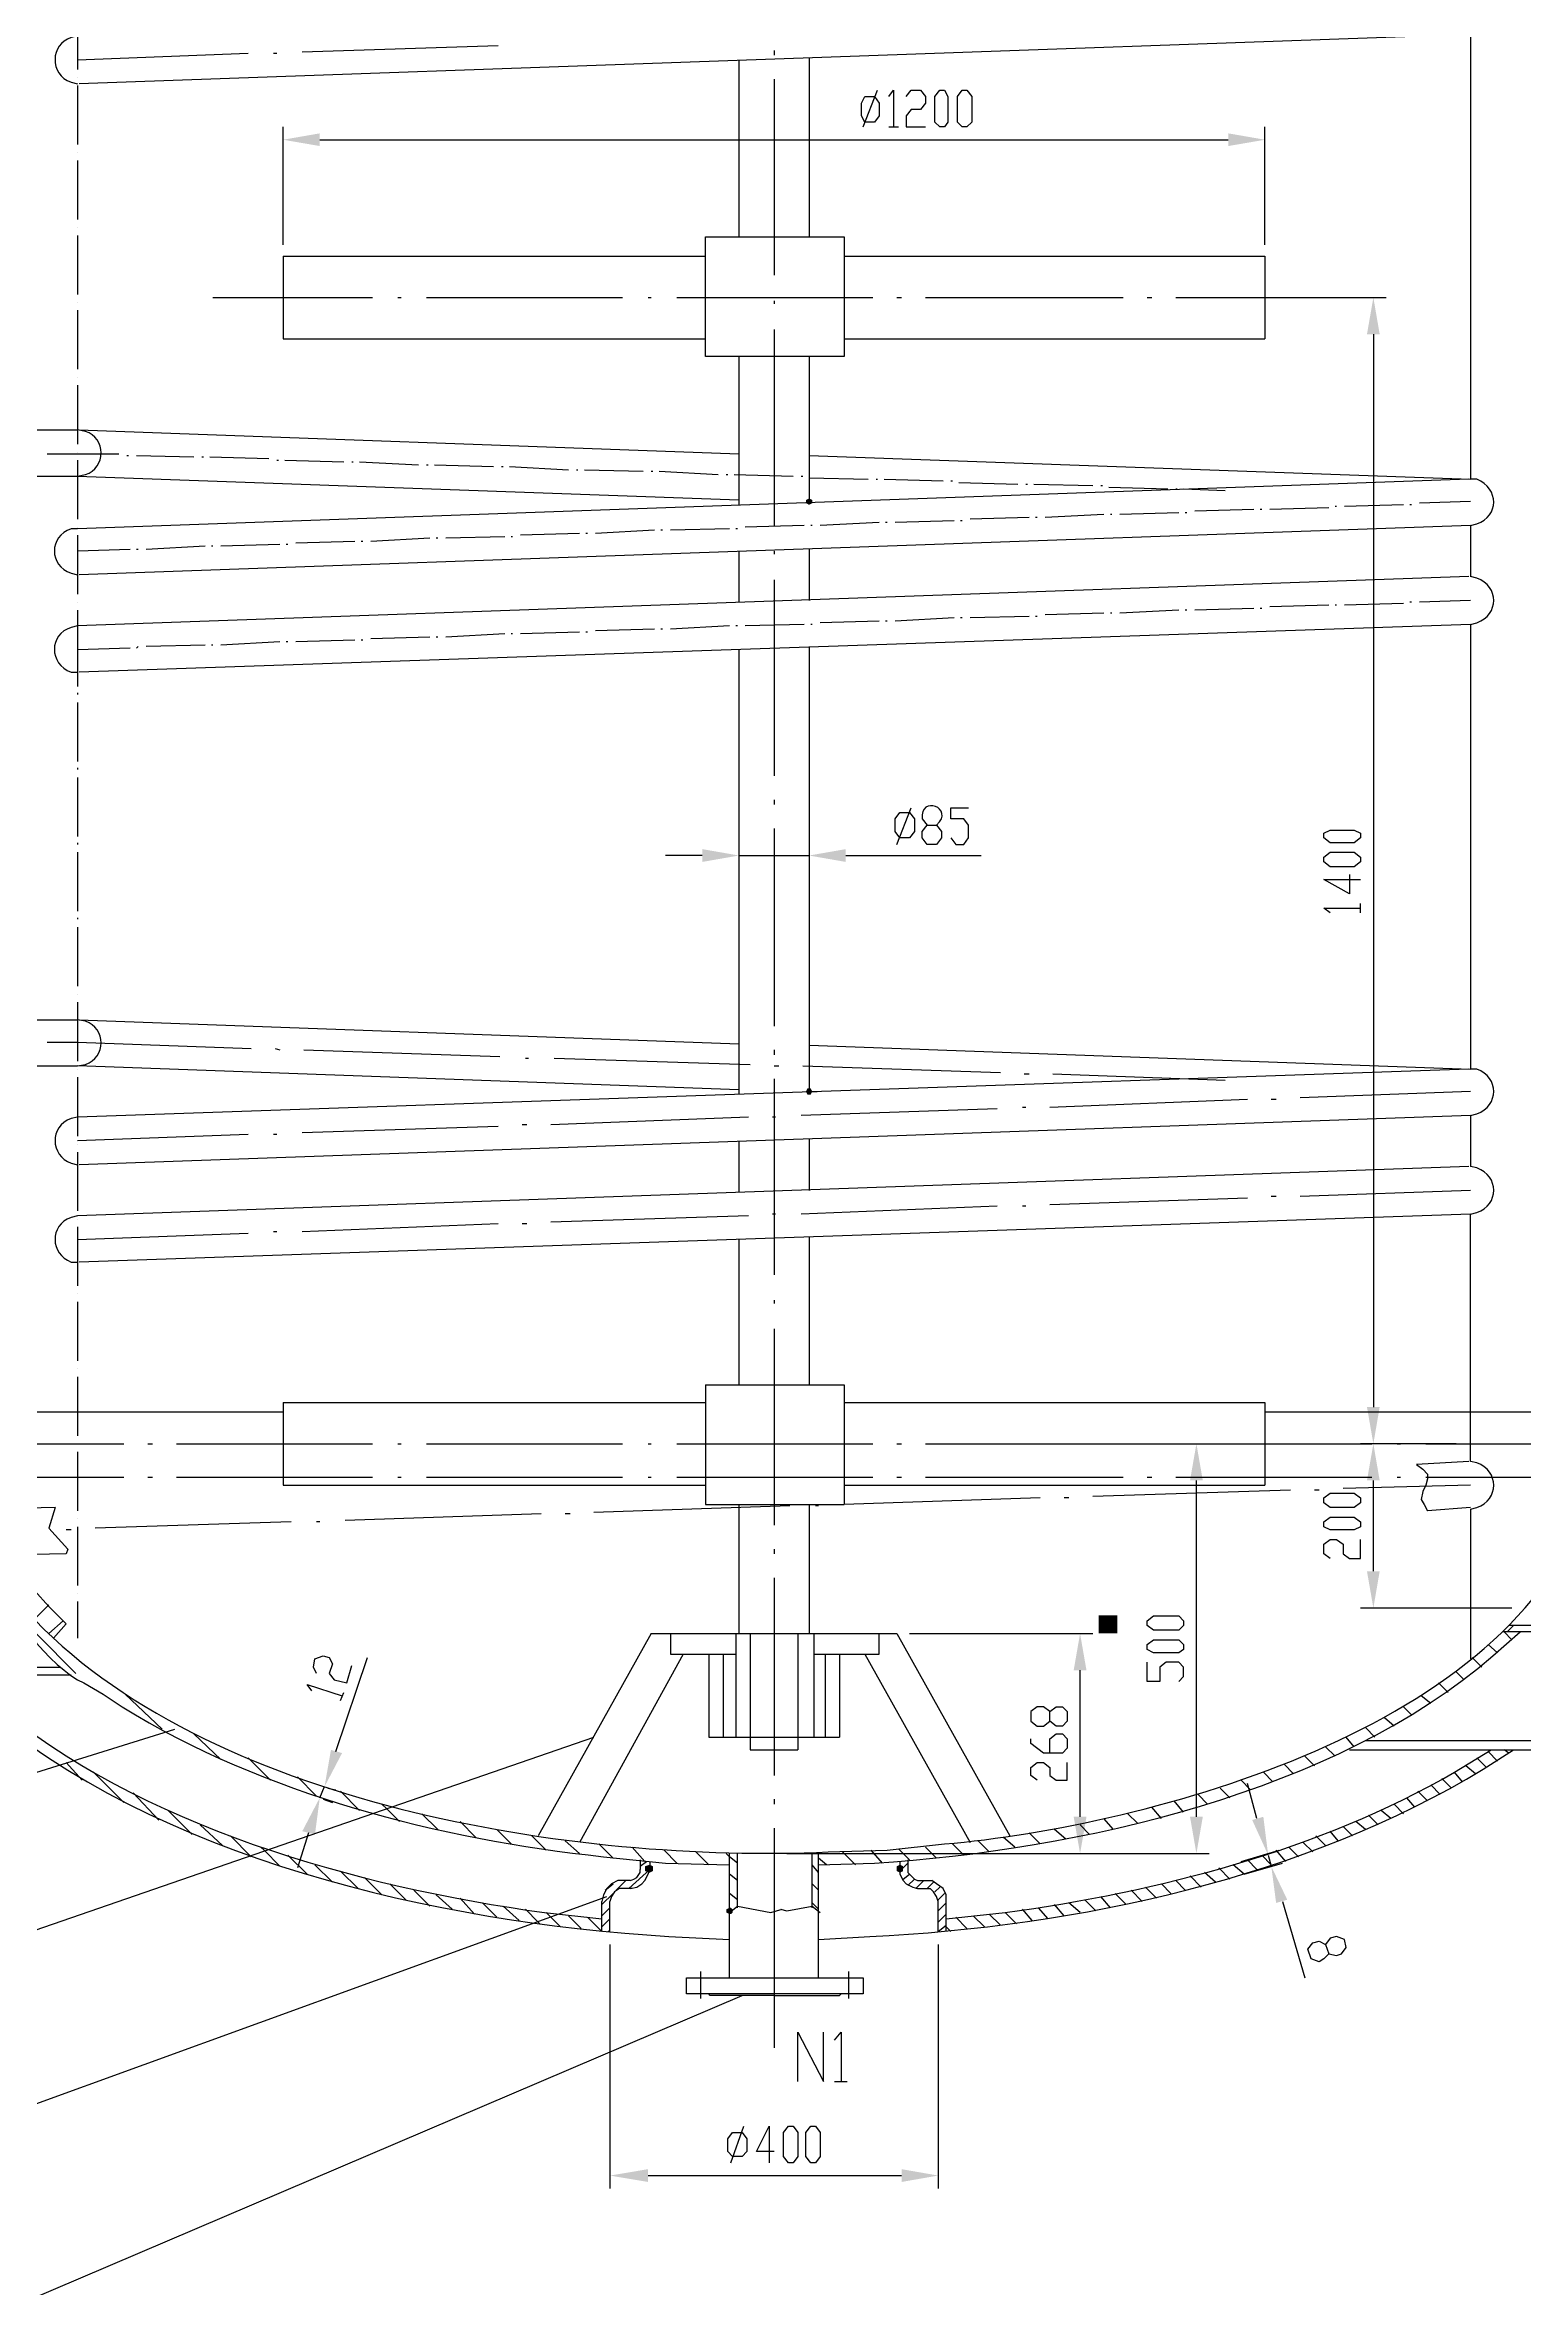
# Model space of a CAD drawing. Header units: millimetres. Extents: x -2210 to 6171, y -6737 to 5572.
# Drawn here: x -610 to 1195, y -1685 to 1052 of the extents above; entities that cross this region are included whole.
import ezdxf

# ---------------------------------------------------------------- set-up
doc = ezdxf.new("R2010")
doc.units = ezdxf.units.MM
doc.layers.add('1', color=7, linetype='Continuous')

msp = doc.modelspace()

# ---------------------------------------------------------------- hatches: boundary and pattern name
h = msp.add_hatch(color=0)
h.dxf.hatch_style = 2
h.paths.add_polyline_path([(-274.3, 943.7), (-274.3, 928.2), (-319.1, 935.9)])
h = msp.add_hatch(color=0)
h.dxf.hatch_style = 2
h.paths.add_polyline_path([(834.6, 943.7), (834.6, 928.2), (879.4, 935.9)])
h = msp.add_hatch(color=0)
h.dxf.hatch_style = 2
h.paths.add_polyline_path([(1003.9, 698.6), (1019.4, 698.6), (1011.7, 743.3)])
h = msp.add_hatch(color=0)
h.dxf.hatch_style = 2
h.paths.add_polyline_path([(322.9, 490.4), (319.1, 492.4), (319.1, 496.3), (322.9, 498.2), (326.8, 496.3), (326.8, 492.4)])
h = msp.add_hatch(color=0)
h.dxf.hatch_style = 2
h.paths.add_polyline_path([(192.6, 70.2), (192.6, 54.6), (237.3, 62.4)])
h = msp.add_hatch(color=0)
h.dxf.hatch_style = 2
h.paths.add_polyline_path([(367.7, 70.2), (367.7, 54.6), (322.9, 62.4)])
h = msp.add_hatch(color=0)
h.dxf.hatch_style = 2
h.paths.add_polyline_path([(581.2, 32.2), (581.2, 32)])
h = msp.add_hatch(color=0)
h.dxf.hatch_style = 2
h.paths.add_polyline_path([(319.1, -225.5), (321, -221.6), (324.9, -221.6), (326.8, -225.5), (324.9, -229.4), (321, -229.4)])
h = msp.add_hatch(color=0)
h.dxf.hatch_style = 2
h.paths.add_polyline_path([(1003.9, -610.7), (1019.4, -610.7), (1011.7, -655.5)])
h = msp.add_hatch(color=0)
h.dxf.hatch_style = 2
h.paths.add_polyline_path([(787.9, -700.2), (803.5, -700.2), (795.7, -655.5)])
h = msp.add_hatch(color=0)
h.dxf.hatch_style = 2
h.paths.add_polyline_path([(1003.9, -700.2), (1019.4, -700.2), (1011.7, -655.5)])
h = msp.add_hatch(color=0)
h.dxf.hatch_style = 2
h.paths.add_polyline_path([(1003.9, -811.1), (1019.4, -811.1), (1011.7, -855.9)])
h = msp.add_hatch(color=0)
h.dxf.hatch_style = 2
h.paths.add_polyline_path([(645.9, -931.8), (661.5, -931.8), (653.7, -887)])
h = msp.add_hatch(color=0)
h.dxf.hatch_style = 2
h.paths.add_polyline_path([(-260.7, -1029), (-247.1, -1032.9), (-268.5, -1073.8)])
h = msp.add_hatch(color=0)
h.dxf.hatch_style = 2
h.paths.add_polyline_path([(-295.7, -1128.3), (-280.2, -1132.1), (-274.3, -1087.4)])
h = msp.add_hatch(color=0)
h.dxf.hatch_style = 2
h.paths.add_polyline_path([(645.9, -1110.7), (661.5, -1110.7), (653.7, -1155.5)])
h = msp.add_hatch(color=0)
h.dxf.hatch_style = 2
h.paths.add_polyline_path([(787.9, -1110.7), (803.5, -1110.7), (795.7, -1155.5)])
h = msp.add_hatch(color=0)
h.dxf.hatch_style = 2
h.paths.add_polyline_path([(877.4, -1110.7), (863.8, -1114.6), (883.3, -1157.4)])
h = msp.add_hatch(color=0)
h.dxf.hatch_style = 2
h.paths.add_polyline_path([(128.4, -1178.8), (122.6, -1176.9), (122.6, -1171.1), (128.4, -1169.1), (132.3, -1171.1), (132.3, -1176.9)])
h = msp.add_hatch(color=0)
h.dxf.hatch_style = 2
h.paths.add_polyline_path([(433.8, -1178.8), (430, -1176.9), (430, -1171.1), (433.8, -1169.1), (437.7, -1171.1), (437.7, -1176.9)])
h = msp.add_hatch(color=0)
h.dxf.hatch_style = 2
h.paths.add_polyline_path([(906.6, -1211.9), (893, -1215.8), (887.1, -1171.1)])
h = msp.add_hatch(color=0)
h.dxf.hatch_style = 2
h.paths.add_polyline_path([(227.6, -1221.6), (229.6, -1223.6), (229.6, -1227.5), (227.6, -1229.4), (225.7, -1229.4), (221.8, -1227.5), (221.8, -1223.6), (225.7, -1221.6)])
h = msp.add_hatch(color=0)
h.dxf.hatch_style = 2
h.paths.add_polyline_path([(126.4, -1540.7), (126.4, -1556.3), (79.8, -1548.5)])
h = msp.add_hatch(color=0)
h.dxf.hatch_style = 2
h.paths.add_polyline_path([(435.8, -1540.7), (435.8, -1556.3), (480.5, -1548.5)])

# ---------------------------------------------------------------- linework, layer by layer
at = {"layer": '1', "color": 0, "lineweight": 25}
for points in [[(-570, 1093.5), (-570, 1021.5)], [(-361.9, 1041), (-570, 1033.2)], [(1130.3, 1064.3), (-568.1, 1004)], [(-326.9, 1041), (-330.7, 1041)], [(-56.4, 1050.7), (-295.7, 1042.9)], [(280.1, 1044.9), (280.1, 1039.1)], [(1130.3, 1064.3), (1130.3, 521.5)], [(237.3, 1033.2), (237.3, 817.3)], [(322.9, 1035.2), (322.9, 817.3)], [(-570, 1011.8), (-570, 1011.8)], [(-570, 1002.1), (-570, 930.1)], [(280.1, 1009.9), (280.1, 770.6)], [(391, 957.3), (387.1, 965.1), (387.1, 980.7), (391, 988.5), (402.7, 988.5), (408.6, 980.7), (408.6, 965.1), (402.7, 957.3), (391, 957.3)], [(389.1, 951.5), (406.6, 996.3)], [(420.2, 988.5), (426.1, 996.3), (426.1, 951.5)], [(441.6, 988.5), (447.5, 996.3), (459.1, 996.3), (465, 988.5), (465, 980.7), (459.1, 972.9), (447.5, 972.9), (441.6, 965.1), (441.6, 951.5), (465, 951.5)], [(482.5, 951.5), (476.6, 957.3), (476.6, 988.5), (482.5, 996.3), (488.3, 996.3), (492.2, 988.5), (492.2, 957.3), (488.3, 951.5), (482.5, 951.5)], [(509.7, 951.5), (503.9, 957.3), (503.9, 988.5), (509.7, 996.3), (515.6, 996.3), (521.4, 988.5), (521.4, 957.3), (515.6, 951.5), (509.7, 951.5)], [(-319.1, 807.5), (-319.1, 951.5)], [(-274.3, 935.9), (834.6, 935.9)], [(420.2, 951.5), (431.9, 951.5)], [(879.4, 807.5), (879.4, 951.5)], [(-570, 920.4), (-570, 920.4)], [(-570, 910.7), (-570, 838.7)], [(-570, 828.9), (-570, 828.9)], [(-570, 819.2), (-570, 747.2)], [(-319.1, 793.9), (196.5, 793.9)], [(-319.1, 793.9), (-319.1, 692.8)], [(196.5, 817.3), (365.7, 817.3)], [(365.7, 671.4), (196.5, 671.4), (196.5, 817.3)], [(365.7, 817.3), (365.7, 671.4)], [(365.7, 793.9), (879.4, 793.9)], [(879.4, 793.9), (879.4, 692.8)], [(-404.7, 743.3), (-210.1, 743.3)], [(-179, 743.3), (-175.1, 743.3)], [(-144, 743.3), (95.3, 743.3)], [(126.4, 743.3), (130.3, 743.3)], [(161.5, 743.3), (400.8, 743.3)], [(280.1, 739.4), (280.1, 735.6)], [(430, 743.3), (435.8, 743.3)], [(465, 743.3), (706.2, 743.3)], [(735.4, 743.3), (741.2, 743.3)], [(770.4, 743.3), (966.9, 743.3)], [(894.9, 743.3), (1027.2, 743.3)], [(-570, 737.5), (-570, 737.5)], [(-570, 727.8), (-570, 655.8)], [(-319.1, 692.8), (196.5, 692.8)], [(280.1, 704.4), (280.1, 465.1)], [(365.7, 692.8), (879.4, 692.8)], [(1011.7, 698.6), (1011.7, -610.7)], [(237.3, 671.4), (237.3, 496.3)], [(322.9, 671.4), (322.9, 494.3)], [(-570, 646.1), (-570, 646.1)], [(-570, 636.3), (-570, 564.3)], [(-924.1, 581.9), (-570, 581.9)], [(-568.1, 581.9), (237.3, 552.7)], [(-607, 552.7), (-570, 552.7)], [(-570, 554.6), (-570, 554.6)], [(-570, 552.7), (-519.5, 552.7)], [(-509.7, 550.7), (-507.8, 550.7)], [(-498.1, 550.7), (-428, 548.8)], [(-418.3, 548.8), (-416.4, 548.8)], [(-408.6, 548.8), (-336.6, 546.8)], [(322.9, 550.7), (1130.3, 521.5)], [(-924.1, 525.4), (-570, 525.4)], [(-570, 544.9), (-570, 472.9)], [(-570, 525.4), (237.3, 496.3)], [(1128.4, 521.5), (-570, 461.2)], [(-326.9, 544.9), (-324.9, 544.9)], [(-317.1, 544.9), (-245.1, 542.9)], [(-235.4, 542.9), (-233.5, 542.9)], [(-225.7, 542.9), (-153.7, 539.1)], [(-144, 539.1), (-142, 539.1)], [(-134.3, 539.1), (-62.3, 537.1)], [(-52.5, 537.1), (-50.6, 537.1)], [(-42.8, 537.1), (29.2, 533.2)], [(38.9, 533.2), (40.8, 533.2)], [(48.6, 533.2), (120.6, 531.3)], [(130.3, 531.3), (132.3, 531.3)], [(140.1, 531.3), (212.1, 527.4)], [(221.8, 527.4), (223.7, 527.4)], [(231.5, 527.4), (303.5, 525.4)], [(313.2, 525.4), (315.2, 525.4)], [(322.9, 523.5), (394.9, 521.5)], [(404.7, 521.5), (406.6, 521.5)], [(414.4, 521.5), (486.4, 519.6)], [(237.3, 496.3), (237.3, 490.4)], [(496.1, 519.6), (498, 519.6)], [(505.8, 517.7), (577.8, 515.7)], [(587.5, 515.7), (589.5, 515.7)], [(597.3, 515.7), (669.3, 513.8)], [(679, 513.8), (680.9, 513.8)], [(688.7, 511.8), (760.7, 509.9)], [(770.4, 509.9), (772.4, 509.9)], [(780.1, 509.9), (830.7, 507.9)], [(1130.3, 494.3), (1068.1, 492.4)], [(408.6, 469), (336.6, 465.1)], [(418.3, 469), (416.3, 469)], [(500, 471), (428, 469)], [(509.7, 471), (507.8, 471)], [(591.4, 474.9), (519.4, 472.9)], [(601.2, 474.9), (599.2, 474.9)], [(682.9, 478.7), (610.9, 474.9)], [(692.6, 478.7), (690.7, 478.7)], [(774.3, 480.7), (702.3, 478.7)], [(784, 480.7), (782.1, 480.7)], [(865.7, 484.6), (793.8, 482.6)], [(875.5, 484.6), (873.5, 484.6)], [(957.2, 486.5), (885.2, 484.6)], [(966.9, 488.5), (965, 488.5)], [(1048.6, 490.4), (976.6, 488.5)], [(1058.4, 490.4), (1056.4, 490.4)], [(-570, 463.2), (-570, 463.2)], [(-570, 453.5), (-570, 381.5)], [(1130.3, 465.1), (-568.1, 404.8)], [(-414.4, 439.8), (-486.4, 435.9)], [(-404.7, 439.8), (-406.6, 439.8)], [(-323, 441.8), (-395, 439.8)], [(-313.2, 441.8), (-315.2, 441.8)], [(-231.5, 445.7), (-303.5, 443.7)], [(-221.8, 445.7), (-223.7, 445.7)], [(-140.1, 449.6), (-212.1, 445.7)], [(-130.4, 449.6), (-132.3, 449.6)], [(-48.6, 451.5), (-120.6, 449.6)], [(-38.9, 451.5), (-40.9, 451.5)], [(42.8, 455.4), (-29.2, 453.5)], [(52.5, 455.4), (50.6, 455.4)], [(134.2, 459.3), (62.2, 455.4)], [(144, 459.3), (142, 459.3)], [(225.7, 461.2), (153.7, 459.3)], [(235.4, 461.2), (233.5, 461.2)], [(317.1, 465.1), (245.1, 463.2)], [(326.8, 465.1), (324.9, 465.1)], [(1130.3, 465.1), (1130.3, 402.9)], [(-505.8, 435.9), (-570, 434)], [(-496.1, 435.9), (-498.1, 435.9)], [(237.3, 434), (237.3, 371.7)], [(280.1, 434), (280.1, 430.1)], [(322.9, 435.9), (322.9, 373.7)], [(1128.4, 402.9), (-570, 342.6)], [(280.1, 399), (280.1, 159.7)], [(-570, 371.7), (-570, 371.7)], [(-570, 362), (-570, 313.4)], [(682.9, 358.1), (610.9, 356.2)], [(692.6, 358.1), (690.7, 358.1)], [(774.3, 362), (702.3, 358.1)], [(784, 362), (782.1, 362)], [(865.7, 364), (793.8, 362)], [(875.5, 364), (873.5, 364)], [(957.2, 367.9), (885.2, 365.9)], [(966.9, 367.9), (965, 367.9)], [(1048.6, 369.8), (976.6, 367.9)], [(1058.4, 371.7), (1056.4, 371.7)], [(1130.3, 373.7), (1068.1, 371.7)], [(1130.3, 344.5), (-568.1, 286.1)], [(-140.1, 328.9), (-212.1, 327)], [(-130.4, 328.9), (-132.3, 328.9)], [(-48.6, 332.8), (-120.6, 328.9)], [(-38.9, 332.8), (-40.9, 332.8)], [(42.8, 334.8), (-29.2, 332.8)], [(52.5, 334.8), (50.6, 334.8)], [(134.2, 338.7), (62.2, 336.7)], [(144, 338.7), (142, 338.7)], [(225.7, 342.6), (153.7, 338.7)], [(235.4, 342.6), (233.5, 342.6)], [(317.1, 344.5), (245.1, 342.6)], [(326.8, 344.5), (324.9, 344.5)], [(408.6, 348.4), (336.6, 346.5)], [(418.3, 348.4), (416.3, 348.4)], [(500, 352.3), (428, 348.4)], [(509.7, 352.3), (507.8, 352.3)], [(591.4, 354.2), (519.4, 352.3)], [(601.2, 354.2), (599.2, 354.2)], [(1130.3, 344.5), (1130.3, -198.3)], [(-505.8, 315.3), (-570, 313.4)], [(-570, 313.4), (-570, 268.6)], [(237.3, 313.4), (237.3, -223.6), (-570, -194.4)], [(-496.1, 317.3), (-498.1, 315.3)], [(-414.4, 319.2), (-486.4, 317.3)], [(-404.7, 319.2), (-406.6, 319.2)], [(-323, 323.1), (-395, 319.2)], [(-313.2, 323.1), (-315.2, 323.1)], [(-231.5, 325.1), (-303.5, 323.1)], [(-221.8, 325.1), (-223.7, 325.1)], [(322.9, 317.3), (322.9, -225.5)], [(-570, 260.8), (-570, 258.9)], [(-570, 249.2), (-570, 177.2)], [(-570, 169.4), (-570, 167.5)], [(-570, 157.7), (-570, 85.8)], [(237.3, 124.7), (237.3, 46.8)], [(280.1, 130.5), (280.1, 124.7)], [(322.9, 124.7), (322.9, 46.8)], [(433.8, 83.8), (428, 91.6), (428, 107.2), (433.8, 114.9), (445.5, 114.9), (451.4, 107.2), (451.4, 91.6), (445.5, 83.8), (433.8, 83.8)], [(430, 76), (447.5, 120.8)], [(496.1, 83.8), (501.9, 76), (511.7, 76), (517.5, 83.8), (517.5, 99.4), (511.7, 107.2), (496.1, 107.2), (496.1, 120.8), (517.5, 120.8)], [(280.1, 95.5), (280.1, -145.8)], [(478.6, 99.4), (484.4, 91.6), (484.4, 83.8), (478.6, 76), (466.9, 76)], [(996.1, 83.8), (988.3, 78), (959.1, 78), (951.4, 83.8), (951.4, 89.6), (959.1, 93.5), (988.3, 93.5), (996.1, 89.6), (996.1, 83.8)], [(-570, 78), (-570, 76)], [(-570, 66.3), (-570, -5.7)], [(192.6, 62.4), (147.8, 62.4)], [(237.3, 62.4), (322.9, 62.4)], [(367.7, 62.4), (533.1, 62.4)], [(996.1, 54.6), (988.3, 48.8), (959.1, 48.8), (951.4, 54.6), (951.4, 60.5), (959.1, 66.3), (988.3, 66.3), (996.1, 60.5), (996.1, 54.6)], [(982.5, 39.1), (982.5, 15.7), (951.4, 33.2), (996.1, 33.2)], [(996.1, -7.6), (996.1, 4)], [(-570, -13.5), (-570, -15.4)], [(-570, -25.1), (-570, -97.1)], [(959.1, -7.6), (951.4, -1.8), (996.1, -1.8)], [(-570, -106.9), (-570, -106.9)], [(-570, -116.6), (-570, -188.6)], [(-924.1, -138), (-570, -138)], [(-568.1, -138), (237.3, -167.2)], [(-607, -165.2), (-570, -165.2)], [(-570, -165.2), (-358, -173)], [(-328.8, -173), (-323, -174.9)], [(-293.8, -174.9), (-54.5, -182.7)], [(-23.4, -184.7), (-19.5, -184.7)], [(11.7, -184.7), (251, -192.5)], [(280.1, -174.9), (280.1, -180.8)], [(322.9, -169.1), (1130.3, -198.3)], [(-924.1, -194.4), (-570, -194.4)], [(1128.4, -198.3), (-570, -256.7)], [(-570, -198.3), (-570, -198.3)], [(-570, -208), (-570, -280)], [(280.1, -194.4), (286, -194.4)], [(280.1, -210), (280.1, -449.3)], [(315.2, -194.4), (556.4, -202.2)], [(585.6, -204.1), (591.4, -204.1)], [(620.6, -204.1), (830.7, -211.9)], [(237.3, -223.6), (237.3, -229.4)], [(322.9, -225.5), (332.7, -225.5)], [(587.5, -245), (583.6, -245)], [(858, -235.3), (616.7, -245)], [(893, -235.3), (887.1, -235.3)], [(1130.3, -225.5), (922.2, -233.3)], [(1130.3, -254.7), (-568.1, -315)], [(-56.4, -268.3), (-295.7, -276.1)], [(-21.4, -266.4), (-27.2, -266.4)], [(249, -256.7), (7.8, -266.4)], [(282.1, -256.7), (278.2, -256.7)], [(552.5, -246.9), (313.2, -254.7)], [(1130.3, -254.7), (1130.3, -317)], [(-361.9, -278.1), (-570, -285.8)], [(-570, -289.7), (-570, -289.7)], [(-570, -299.5), (-570, -371.4)], [(-326.9, -278.1), (-330.7, -278.1)], [(237.3, -285.8), (237.3, -348.1)], [(322.9, -283.9), (322.9, -346.2)], [(1128.4, -317), (-570, -377.3)], [(893, -353.9), (887.1, -353.9)], [(1130.3, -346.2), (922.2, -353.9)], [(-570, -381.2), (-570, -381.2)], [(1130.3, -375.3), (-568.1, -433.7)], [(249, -377.3), (7.8, -385.1)], [(282.1, -375.3), (278.2, -375.3)], [(552.5, -365.6), (313.2, -375.3)], [(587.5, -365.6), (583.6, -365.6)], [(858, -355.9), (616.7, -363.7)], [(-570, -390.9), (-570, -462.9)], [(-361.9, -398.7), (-570, -406.5)], [(-326.9, -396.7), (-330.7, -396.7)], [(-56.4, -387), (-295.7, -396.7)], [(-21.4, -387), (-27.2, -387)], [(237.3, -406.5), (237.3, -583.5)], [(322.9, -402.6), (322.9, -583.5)], [(-570, -472.6), (-570, -472.6)], [(-570, -482.3), (-570, -554.3)], [(280.1, -480.4), (280.1, -484.3)], [(280.1, -515.4), (280.1, -754.7)], [(-570, -564.1), (-570, -564.1)], [(-570, -573.8), (-570, -645.8)], [(196.5, -583.5), (196.5, -729.4)], [(196.5, -583.5), (365.7, -583.5)], [(365.7, -583.5), (365.7, -729.4)], [(-733.5, -616.6), (-319.1, -616.6)], [(-319.1, -604.9), (-319.1, -706.1)], [(-319.1, -604.9), (196.5, -604.9)], [(365.7, -604.9), (879.4, -604.9)], [(879.4, -604.9), (879.4, -706.1)], [(879.4, -616.6), (1295.7, -616.6)], [(-733.5, -655.5), (-513.6, -655.5)], [(-570, -655.5), (-570, -655.5)], [(-484.4, -655.5), (-478.6, -655.5)], [(-449.4, -655.5), (-210.1, -655.5)], [(-179, -655.5), (-175.1, -655.5)], [(-144, -655.5), (95.3, -655.5)], [(126.4, -655.5), (130.3, -655.5)], [(161.5, -655.5), (400.8, -655.5)], [(430, -655.5), (435.8, -655.5)], [(465, -655.5), (706.2, -655.5)], [(647.8, -655.5), (811.3, -655.5)], [(735.4, -655.5), (741.2, -655.5)], [(770.4, -655.5), (1009.7, -655.5)], [(1112.8, -655.5), (996.1, -655.5)], [(1112.8, -655.5), (996.1, -655.5)], [(1040.8, -655.5), (1044.7, -655.5)], [(1075.9, -655.5), (1295.7, -655.5)], [(-570, -665.2), (-570, -737.2)], [(1128.4, -676.9), (1064.2, -680.8)], [(1064.2, -680.8), (1072, -686.6), (1077.8, -692.5), (1077.8, -694.4), (1077.8, -698.3), (1075.9, -706.1), (1072, -713.9), (1070, -723.6), (1073.9, -729.4), (1077.8, -737.2)], [(-731.5, -696.4), (-513.6, -696.4)], [(-484.4, -696.4), (-478.6, -696.4)], [(-449.4, -696.4), (-210.1, -696.4)], [(-319.1, -706.1), (196.5, -706.1)], [(-179, -696.4), (-175.1, -696.4)], [(-144, -696.4), (95.3, -696.4)], [(126.4, -696.4), (130.3, -696.4)], [(161.5, -696.4), (400.8, -696.4)], [(365.7, -706.1), (879.4, -706.1)], [(430, -696.4), (435.8, -696.4)], [(465, -696.4), (706.2, -696.4)], [(735.4, -696.4), (741.2, -696.4)], [(770.4, -696.4), (1009.7, -696.4)], [(795.7, -1110.7), (795.7, -700.2)], [(1130.3, -706.1), (974.7, -710)], [(1011.7, -811.1), (1011.7, -700.2)], [(1040.8, -696.4), (1044.7, -696.4)], [(1075.9, -696.4), (1291.8, -696.4)], [(-597.3, -733.3), (-770.4, -737.2)], [(-597.3, -733.3), (-605.1, -758.6), (-581.7, -783.9), (-583.7, -789.7)], [(299.6, -731.4), (60.3, -739.2)], [(196.5, -729.4), (365.7, -729.4)], [(237.3, -729.4), (237.3, -887)], [(322.9, -729.4), (322.9, -887)], [(334.6, -731.4), (330.7, -731.4)], [(605, -721.6), (365.7, -729.4)], [(640.1, -721.6), (634.2, -721.6)], [(910.5, -711.9), (669.3, -719.7)], [(945.5, -711.9), (939.7, -711.9)], [(996.1, -727.5), (988.3, -733.3), (959.1, -733.3), (951.4, -727.5), (951.4, -721.6), (959.1, -715.8), (988.3, -715.8), (996.1, -721.6), (996.1, -727.5)], [(1130.3, -733.3), (1077.8, -737.2)], [(1130.3, -735.3), (1130.3, -918.1)], [(-577.8, -760.6), (-583.7, -760.6)], [(-570, -746.9), (-570, -746.9)], [(-570, -756.7), (-570, -828.6)], [(-309.3, -750.8), (-548.6, -758.6)], [(-274.3, -750.8), (-278.2, -750.8)], [(-3.9, -741.1), (-243.2, -748.9)], [(31.1, -741.1), (25.3, -741.1)], [(996.1, -756.7), (988.3, -760.6), (959.1, -760.6), (951.4, -756.7), (951.4, -750.8), (959.1, -745), (988.3, -745), (996.1, -750.8), (996.1, -756.7)], [(-583.7, -789.7), (-768.5, -793.6)], [(-653.7, -791.7), (-640.1, -813.1), (-622.6, -834.5), (-605.1, -853.9), (-583.7, -875.3)], [(280.1, -783.9), (280.1, -789.7)], [(959.1, -795.6), (951.4, -789.7), (951.4, -778.1), (959.1, -772.2), (966.9, -772.2), (974.7, -778.1), (974.7, -789.7), (982.5, -795.6), (996.1, -795.6), (996.1, -772.2)], [(280.1, -818.9), (280.1, -1060.2)], [(-572, -935.7), (-667.3, -840.3)], [(-570, -838.4), (-570, -838.4)], [(-570, -848.1), (-570, -892.8)], [(-622.6, -869.5), (-605.1, -852)], [(-605.1, -887), (-587.6, -871.4)], [(-599.2, -892.8), (-583.7, -875.3)], [(780.1, -877.3), (774.3, -883.1), (743.2, -883.1), (735.4, -877.3), (735.4, -871.4), (743.2, -865.6), (774.3, -865.6), (780.1, -871.4), (780.1, -877.3)], [(1180.9, -855.9), (996.1, -855.9)], [(130.3, -887), (-7.8, -1134.1)], [(130.3, -887), (430, -887)], [(153.7, -887), (153.7, -912.3), (233.5, -912.3)], [(233.5, -887), (233.5, -1013.5)], [(251, -887), (251, -1029)], [(309.3, -887), (309.3, -1029)], [(328.8, -912.3), (408.6, -912.3), (408.6, -887)], [(328.8, -887), (328.8, -1013.5)], [(430, -887), (568.1, -1134.1)], [(445.5, -887), (669.3, -887)], [(780.1, -906.5), (774.3, -910.4), (743.2, -910.4), (735.4, -906.5), (735.4, -900.6), (743.2, -894.8), (774.3, -894.8), (780.1, -900.6), (780.1, -906.5)], [(1163.4, -910.4), (1151.7, -900.6)], [(1443.6, -885.1), (1169.3, -885.1)], [(1180.9, -894.8), (1171.2, -885.1)], [(1175.1, -885.1), (1182.9, -877.3)], [(1387.1, -877.3), (1177, -877.3)], [(-854.1, -927.9), (-591.4, -927.9)], [(-278.2, -935.7), (-282.1, -927.9), (-280.2, -918.1), (-270.4, -914.2), (-262.7, -916.2), (-258.8, -924), (-262.7, -935.7), (-256.8, -943.4), (-241.3, -947.3), (-235.4, -925.9)], [(-254.9, -1031), (-216, -916.2)], [(169.3, -912.3), (42.8, -1141.9)], [(200.4, -912.3), (200.4, -1013.5)], [(217.9, -912.3), (217.9, -1013.5)], [(342.4, -912.3), (342.4, -1013.5)], [(359.9, -912.3), (359.9, -1013.5)], [(391, -912.3), (519.4, -1141.9)], [(774.3, -945.4), (780.1, -939.5), (780.1, -927.9), (774.3, -922), (758.7, -922), (751, -927.9), (751, -945.4), (735.4, -945.4), (735.4, -922)], [(1144, -927.9), (1132.3, -916.2)], [(-854.1, -937.6), (-577.8, -937.6)], [(-284.1, -957.1), (-289.9, -949.3), (-247.1, -962.9)], [(653.7, -1110.7), (653.7, -931.8)], [(1103.1, -959), (1091.4, -947.3)], [(1122.6, -943.4), (1112.8, -933.7)], [(-466.9, -1003.7), (-511.7, -960.9)], [(-249, -968.7), (-245.1, -959)], [(638.1, -994), (632.3, -999.9), (624.5, -999.9), (616.7, -994), (616.7, -982.3), (608.9, -976.5), (601.2, -976.5), (593.4, -982.3), (593.4, -994), (601.2, -999.9), (608.9, -999.9), (616.7, -994)], [(616.7, -982.3), (624.5, -976.5), (632.3, -976.5), (638.1, -982.3), (638.1, -994)], [(1058.4, -986.2), (1048.6, -976.5)], [(1081.7, -972.6), (1070, -962.9)], [(-1618.7, -1367.6), (-451.4, -1003.7)], [(-395, -1040.7), (-428, -1009.6)], [(616.7, -1032.9), (616.7, -1015.4), (624.5, -1009.6), (632.3, -1009.6), (638.1, -1015.4), (638.1, -1027.1), (632.3, -1032.9), (608.9, -1032.9), (593.4, -1021.3), (593.4, -1015.4)], [(1013.6, -1013.5), (1001.9, -1001.8)], [(1037, -999.9), (1025.3, -990.1)], [(-1618.7, -1593.2), (60.3, -1013.5)], [(-334.6, -1066), (-361.9, -1038.8)], [(200.4, -1013.5), (359.9, -1013.5)], [(251, -1029), (309.3, -1029)], [(939.7, -1048.5), (928, -1036.8)], [(965, -1036.8), (953.3, -1025.1)], [(988.3, -1025.1), (978.6, -1013.5)], [(982.5, -1029), (1414.4, -1029)], [(1001.9, -1017.4), (1414.4, -1017.4)], [(1149.8, -1050.4), (1138.1, -1038.8)], [(1163.4, -1042.7), (1151.7, -1031)], [(1177, -1032.9), (1171.2, -1029)], [(-564.2, -1066), (-583.7, -1044.6)], [(-513.6, -1093.2), (-550.6, -1056.3)], [(-278.2, -1085.5), (-301.6, -1062.1)], [(601.2, -1066), (593.4, -1060.2), (593.4, -1050.4), (601.2, -1044.6), (608.9, -1044.6), (616.7, -1050.4), (616.7, -1060.2), (624.5, -1066), (638.1, -1066), (638.1, -1044.6)], [(861.9, -1077.7), (850.2, -1066)], [(889.1, -1067.9), (877.4, -1056.3)], [(914.4, -1058.2), (902.7, -1046.5)], [(1107, -1075.7), (1095.3, -1064.1)], [(1120.6, -1067.9), (1110.9, -1056.3)], [(1136.2, -1058.2), (1124.5, -1048.5)], [(-470.8, -1114.6), (-502, -1081.6)], [(-274.3, -1087.4), (-268.5, -1073.8)], [(-270.4, -1089.3), (-258.8, -1093.2)], [(-264.6, -1075.7), (-254.9, -1077.7)], [(-225.7, -1103), (-249, -1079.6)], [(280.1, -1089.3), (280.1, -1095.2)], [(780.1, -1104.9), (768.5, -1091.3)], [(809.3, -1095.2), (797.7, -1083.5)], [(836.6, -1087.4), (824.9, -1075.7)], [(869.6, -1112.7), (858, -1069.9)], [(1062.2, -1099.1), (1052.5, -1087.4)], [(1077.8, -1091.3), (1066.1, -1079.6)], [(1093.4, -1083.5), (1081.7, -1071.8)], [(-430, -1132.1), (-459.2, -1103)], [(-393, -1145.8), (-420.2, -1120.5)], [(-177.1, -1116.6), (-192.6, -1101), (-198.5, -1095.2)], [(-130.4, -1126.3), (-149.8, -1106.9)], [(-83.7, -1136), (-103.1, -1116.6)], [(665.4, -1132.1), (653.7, -1120.5)], [(694.5, -1126.3), (682.9, -1112.7)], [(723.7, -1118.5), (712.1, -1106.9)], [(752.9, -1112.7), (741.2, -1099.1)], [(1001.9, -1126.3), (990.3, -1116.6)], [(1017.5, -1120.5), (1005.8, -1108.8)], [(1033.1, -1112.7), (1021.4, -1103)], [(1048.6, -1106.9), (1037, -1095.2)], [(-358, -1159.4), (-383.3, -1134.1)], [(-323, -1171.1), (-342.4, -1151.6), (-346.3, -1147.7)], [(-287.9, -1130.2), (-301.6, -1173)], [(-40.9, -1143.8), (-58.4, -1126.3)], [(1.9, -1151.6), (-15.6, -1134.1)], [(42.8, -1155.5), (25.3, -1139.9)], [(83.6, -1161.3), (66.1, -1143.8)], [(122.6, -1165.2), (107, -1147.7)], [(280.1, -1124.4), (280.1, -1392.8)], [(478.6, -1161.3), (465, -1147.7)], [(511.7, -1157.4), (498, -1143.8)], [(542.8, -1153.5), (529.2, -1139.9)], [(573.9, -1147.7), (560.3, -1136)], [(605, -1143.8), (591.4, -1130.2)], [(636.2, -1138), (622.6, -1126.3)], [(920.2, -1159.4), (908.6, -1147.7)], [(937.7, -1153.5), (926.1, -1141.9)], [(953.3, -1145.8), (941.6, -1134.1)], [(968.9, -1139.9), (959.1, -1128.3)], [(986.4, -1134.1), (974.7, -1122.4)], [(-289.9, -1180.8), (-313.2, -1157.4)], [(-258.8, -1190.5), (-280.2, -1169.1)], [(103.1, -1198.3), (128.4, -1174.9)], [(105, -1198.3), (112.8, -1196.4), (118.7, -1192.5), (122.6, -1188.6), (126.4, -1180.8), (128.4, -1174.9)], [(105, -1188.6), (108.9, -1186.6), (112.8, -1184.7), (116.7, -1178.8), (116.7, -1174.9)], [(116.7, -1163.3), (116.7, -1174.9)], [(116.7, -1171.1), (124.5, -1165.2)], [(128.4, -1165.2), (128.4, -1174.9)], [(161.5, -1167.2), (145.9, -1151.6)], [(200.4, -1169.1), (184.8, -1153.5)], [(225.7, -1159.4), (221.8, -1155.5)], [(225.7, -1307.2), (225.7, -1155.5)], [(235.4, -1167.2), (225.7, -1159.4)], [(235.4, -1221.6), (235.4, -1155.5)], [(295.7, -1155.5), (669.3, -1155.5)], [(326.8, -1221.6), (326.8, -1155.5)], [(334.6, -1178.8), (326.8, -1169.1)], [(334.6, -1155.5), (334.6, -1155.5)], [(334.6, -1307.2), (334.6, -1155.5)], [(344.3, -1169.1), (334.6, -1161.3)], [(379.4, -1169.1), (363.8, -1153.5)], [(412.4, -1167.2), (398.8, -1151.6)], [(445.5, -1163.3), (431.9, -1149.7)], [(433.8, -1165.2), (433.8, -1174.9)], [(433.8, -1176.9), (443.6, -1167.2)], [(433.8, -1174.9), (433.8, -1180.8), (437.7, -1188.6), (441.6, -1192.5), (449.4, -1196.4), (455.2, -1198.3)], [(443.6, -1163.3), (443.6, -1174.9)], [(443.6, -1174.9), (443.6, -1178.8), (447.5, -1182.7), (451.4, -1186.6), (455.2, -1188.6)], [(628.4, -1155.5), (811.3, -1155.5)], [(836.6, -1186.6), (822.9, -1173)], [(854.1, -1180.8), (840.5, -1169.1)], [(850.2, -1165.2), (896.9, -1151.6)], [(854.1, -1180.8), (900.8, -1167.2)], [(869.6, -1174.9), (858, -1163.3)], [(887.1, -1169.1), (875.5, -1157.4)], [(883.3, -1157.4), (887.1, -1171.1)], [(904.7, -1165.2), (893, -1151.6)], [(-227.6, -1198.3), (-249, -1176.9)], [(-198.5, -1206.1), (-219.9, -1184.7)], [(-169.3, -1211.9), (-188.7, -1192.5)], [(-140.1, -1219.7), (-159.5, -1200.2)], [(89.5, -1188.6), (81.7, -1192.5), (75.9, -1198.3), (72, -1206.1), (70, -1213.9)], [(73.9, -1200.2), (83.6, -1192.5)], [(91.4, -1198.3), (85.6, -1202.2), (81.7, -1208), (79.8, -1213.9)], [(87.5, -1200.2), (99.2, -1188.6)], [(105, -1188.6), (89.5, -1188.6)], [(107, -1198.3), (91.4, -1198.3)], [(235.4, -1188.6), (225.7, -1180.8)], [(334.6, -1200.2), (326.8, -1192.5)], [(437.7, -1186.6), (445.5, -1180.8)], [(443.6, -1194.4), (451.4, -1186.6)], [(453.3, -1198.3), (463, -1188.6)], [(455.2, -1188.6), (472.8, -1188.6)], [(455.2, -1198.3), (470.8, -1198.3)], [(466.9, -1198.3), (474.7, -1190.5)], [(480.5, -1213.9), (478.6, -1208), (474.7, -1202.2), (470.8, -1198.3)], [(490.3, -1213.9), (490.3, -1206.1), (486.4, -1198.3), (478.6, -1192.5), (472.8, -1188.6)], [(476.6, -1202.2), (482.5, -1196.4)], [(729.6, -1213.9), (715.9, -1200.2)], [(747.1, -1210), (733.5, -1196.4)], [(764.6, -1204.1), (752.9, -1192.5)], [(782.1, -1200.2), (770.4, -1188.6)], [(801.5, -1196.4), (787.9, -1182.7)], [(819.1, -1190.5), (805.4, -1178.8)], [(-1618.7, -1822.8), (75.9, -1208)], [(-112.9, -1223.6), (-132.3, -1206.1)], [(-85.6, -1229.4), (-103.1, -1210)], [(-58.4, -1233.3), (-75.9, -1215.8)], [(-31.1, -1237.2), (-50.6, -1219.7)], [(-7.8, -1239.2), (-23.4, -1223.6)], [(7.8, -1233.3), (1.9, -1227.5)], [(44.7, -1246.9), (29.2, -1231.4)], [(70, -1217.8), (83.6, -1204.1)], [(70, -1250.8), (70, -1213.9)], [(70, -1231.4), (79.8, -1221.6)], [(79.8, -1250.8), (79.8, -1213.9)], [(235.4, -1211.9), (225.7, -1204.1)], [(225.7, -1227.5), (235.4, -1219.7), (276.3, -1227.5)], [(276.3, -1227.5), (289.9, -1223.6)], [(287.9, -1223.6), (295.7, -1225.5)], [(295.7, -1225.5), (326.8, -1219.7), (336.6, -1227.5)], [(334.6, -1223.6), (326.8, -1215.8)], [(480.5, -1211.9), (488.3, -1204.1)], [(480.5, -1250.8), (480.5, -1211.9)], [(480.5, -1225.5), (490.3, -1215.8)], [(480.5, -1239.2), (490.3, -1229.4)], [(490.3, -1250.8), (490.3, -1211.9)], [(537, -1245), (523.3, -1231.4)], [(556.4, -1243), (542.8, -1229.4)], [(575.9, -1241.1), (562.2, -1227.5)], [(595.3, -1237.2), (583.6, -1223.6)], [(614.8, -1235.3), (603.1, -1221.6)], [(634.2, -1231.4), (622.6, -1217.8)], [(653.7, -1227.5), (640.1, -1215.8)], [(673.1, -1225.5), (659.5, -1211.9)], [(690.7, -1221.6), (679, -1208)], [(710.1, -1217.8), (696.5, -1204.1)], [(900.8, -1213.9), (928, -1307.2)], [(-5.8, -1241.1), (-7.8, -1239.2)], [(19.4, -1245), (7.8, -1233.3)], [(70, -1250.8), (52.5, -1233.3)], [(70, -1245), (79.8, -1235.3)], [(77.8, -1250.8), (79.8, -1248.9)], [(480.5, -1250.8), (490.3, -1243)], [(496.1, -1250.8), (490.3, -1245)], [(515.6, -1246.9), (501.9, -1233.3)], [(931.9, -1272.2), (937.7, -1264.4), (945.5, -1262.5), (953.3, -1266.4), (957.2, -1278.1), (966.9, -1280), (972.8, -1278.1), (978.6, -1270.3), (976.6, -1260.6), (966.9, -1256.7), (959.1, -1258.6), (953.3, -1266.4)], [(79.8, -1266.4), (79.8, -1564.1)], [(480.5, -1266.4), (480.5, -1564.1)], [(957.2, -1278.1), (951.4, -1283.9), (945.5, -1287.8), (935.8, -1283.9), (931.9, -1272.2)], [(173.1, -1307.2), (280.1, -1307.2)], [(173.1, -1326.7), (173.1, -1307.2)], [(190.7, -1332.5), (190.7, -1299.5)], [(280.1, -1307.2), (389.1, -1307.2), (389.1, -1326.7), (280.1, -1326.7)], [(371.6, -1332.5), (371.6, -1299.5)], [(-1618.7, -2122.4), (241.2, -1328.6)], [(280.1, -1326.7), (173.1, -1326.7)], [(202.3, -1328.6), (200.4, -1326.7)], [(280.1, -1328.6), (202.3, -1328.6)], [(280.1, -1328.6), (359.9, -1328.6)], [(359.9, -1328.6), (361.9, -1326.7)], [(309.3, -1433.7), (309.3, -1373.4), (340.5, -1433.7), (340.5, -1373.4)], [(354.1, -1383.1), (361.9, -1373.4), (361.9, -1433.7)], [(354.1, -1433.7), (369.6, -1433.7)], [(229.6, -1525.1), (223.7, -1519.3), (223.7, -1503.7), (229.6, -1496), (241.2, -1496), (247.1, -1503.7), (247.1, -1519.3), (241.2, -1525.1), (229.6, -1525.1)], [(227.6, -1532.9), (243.2, -1488.2)], [(280.1, -1519.3), (258.7, -1519.3), (274.3, -1488.2), (274.3, -1532.9)], [(297.7, -1532.9), (291.8, -1525.1), (291.8, -1496), (297.7, -1488.2), (303.5, -1488.2), (309.3, -1496), (309.3, -1525.1), (303.5, -1532.9), (297.7, -1532.9)], [(324.9, -1532.9), (319.1, -1525.1), (319.1, -1496), (324.9, -1488.2), (330.7, -1488.2), (336.6, -1496), (336.6, -1525.1), (330.7, -1532.9), (324.9, -1532.9)], [(126.4, -1548.5), (435.8, -1548.5)]]:
    msp.add_lwpolyline(points, dxfattribs=at)
for points, knots in [([(-570, 1062.4), (-570, 1062.4), (-577.8, 1060.5), (-577.8, 1060.5), (-603.1, 1052.7), (-605.1, 1015.7), (-577.8, 1006), (-577.8, 1006), (-570, 1004), (-570, 1004)], [0, 0, 0, 0, 1, 1, 1, 2, 2, 2, 3, 3, 3, 3]), ([(-570, 525.4), (-570, 525.4), (-560.3, 527.4), (-560.3, 527.4), (-535, 535.2), (-535, 572.1), (-560.3, 579.9), (-560.3, 579.9), (-570, 581.9), (-570, 581.9)], [0, 0, 0, 0, 1, 1, 1, 2, 2, 2, 3, 3, 3, 3]), ([(1130.3, 465.1), (1130.3, 465.1), (1138.1, 467.1), (1138.1, 467.1), (1165.4, 476.8), (1165.4, 509.9), (1138.1, 521.5), (1138.1, 521.5), (1130.3, 521.5), (1130.3, 521.5)], [0, 0, 0, 0, 1, 1, 1, 2, 2, 2, 3, 3, 3, 3]), ([(-570, 461.2), (-570, 461.2), (-577.8, 461.2), (-577.8, 461.2), (-605.1, 451.5), (-605.1, 416.5), (-577.8, 406.8), (-577.8, 406.8), (-570, 404.8), (-570, 404.8)], [0, 0, 0, 0, 1, 1, 1, 2, 2, 2, 3, 3, 3, 3]), ([(1130.3, 344.5), (1130.3, 344.5), (1138.1, 346.5), (1138.1, 346.5), (1165.4, 356.2), (1165.4, 391.2), (1138.1, 400.9), (1138.1, 400.9), (1130.3, 402.9), (1130.3, 402.9)], [0, 0, 0, 0, 1, 1, 1, 2, 2, 2, 3, 3, 3, 3]), ([(-570, 342.6), (-570, 342.6), (-577.8, 340.6), (-577.8, 340.6), (-605.1, 332.8), (-605.1, 295.9), (-577.8, 286.1), (-577.8, 286.1), (-570, 286.1), (-570, 286.1)], [0, 0, 0, 0, 1, 1, 1, 2, 2, 2, 3, 3, 3, 3]), ([(466.9, 76), (466.9, 76), (461.1, 83.8), (461.1, 83.8), (461.1, 83.8), (461.1, 91.6), (461.1, 91.6), (461.1, 91.6), (466.9, 99.4), (466.9, 99.4), (466.9, 99.4), (478.6, 99.4), (478.6, 99.4), (501.9, 120.8), (457.2, 136.3), (461.1, 107.2), (461.1, 107.2), (466.9, 99.4), (466.9, 99.4)], [0, 0, 0, 0, 1, 1, 1, 2, 2, 2, 3, 3, 3, 4, 4, 4, 5, 5, 5, 6, 6, 6, 6]), ([(-570, -194.4), (-570, -194.4), (-560.3, -192.5), (-560.3, -192.5), (-535, -184.7), (-535, -147.7), (-560.3, -139.9), (-560.3, -139.9), (-570, -138), (-570, -138)], [0, 0, 0, 0, 1, 1, 1, 2, 2, 2, 3, 3, 3, 3]), ([(1130.3, -254.7), (1130.3, -254.7), (1138.1, -252.8), (1138.1, -252.8), (1165.4, -243), (1165.4, -208), (1138.1, -198.3), (1138.1, -198.3), (1130.3, -198.3), (1130.3, -198.3)], [0, 0, 0, 0, 1, 1, 1, 2, 2, 2, 3, 3, 3, 3]), ([(-570, -256.7), (-570, -256.7), (-577.8, -258.6), (-577.8, -258.6), (-605.1, -268.3), (-603.1, -303.4), (-577.8, -313.1), (-577.8, -313.1), (-570, -315), (-570, -315)], [0, 0, 0, 0, 1, 1, 1, 2, 2, 2, 3, 3, 3, 3]), ([(1130.3, -676.9), (1130.3, -676.9), (1130.3, -375.3), (1130.3, -375.3), (1130.3, -375.3), (1138.1, -373.4), (1138.1, -373.4), (1165.4, -363.7), (1165.4, -328.6), (1138.1, -318.9), (1138.1, -318.9), (1130.3, -317), (1130.3, -317)], [0, 0, 0, 0, 1, 1, 1, 2, 2, 2, 3, 3, 3, 4, 4, 4, 4]), ([(-570, -377.3), (-570, -377.3), (-577.8, -379.2), (-577.8, -379.2), (-605.1, -389), (-603.1, -424), (-577.8, -433.7), (-577.8, -433.7), (-570, -433.7), (-570, -433.7)], [0, 0, 0, 0, 1, 1, 1, 2, 2, 2, 3, 3, 3, 3]), ([(-680.9, -791.7), (-680.9, -791.7), (-659.5, -826.7), (-659.5, -826.7), (-659.5, -826.7), (-632.3, -859.8), (-632.3, -859.8), (-414.4, -1097.1), (38.9, -1167.2), (346.3, -1153.5), (346.3, -1153.5), (418.3, -1151.6), (418.3, -1151.6), (418.3, -1151.6), (488.3, -1143.8), (488.3, -1143.8), (737.3, -1122.4), (1184.8, -1001.8), (1270.4, -727.5), (1270.4, -727.5), (1278.2, -692.5), (1278.2, -692.5), (1278.2, -692.5), (1280.1, -655.5), (1280.1, -655.5)], [0, 0, 0, 0, 1, 1, 1, 2, 2, 2, 3, 3, 3, 4, 4, 4, 5, 5, 5, 6, 6, 6, 7, 7, 7, 8, 8, 8, 8]), ([(1130.3, -735.3), (1130.3, -735.3), (1138.1, -733.3), (1138.1, -733.3), (1165.4, -723.6), (1165.4, -688.6), (1138.1, -678.8), (1138.1, -678.8), (1130.3, -676.9), (1130.3, -676.9)], [0, 0, 0, 0, 1, 1, 1, 2, 2, 2, 3, 3, 3, 3]), ([(-696.5, -791.7), (-696.5, -791.7), (-690.7, -805.3), (-690.7, -805.3), (-690.7, -805.3), (-682.9, -817), (-682.9, -817), (-657.6, -853.9), (-603.1, -929.8), (-562.3, -947.3), (-562.3, -947.3), (-538.9, -960.9), (-538.9, -960.9), (-538.9, -960.9), (-515.6, -976.5), (-515.6, -976.5), (-342.4, -1083.5), (-128.4, -1138), (72, -1159.4), (72, -1159.4), (147.8, -1167.2), (147.8, -1167.2), (147.8, -1167.2), (225.7, -1169.1), (225.7, -1169.1)], [0, 0, 0, 0, 1, 1, 1, 2, 2, 2, 3, 3, 3, 4, 4, 4, 5, 5, 5, 6, 6, 6, 7, 7, 7, 8, 8, 8, 8]), ([(334.6, -1169.1), (334.6, -1169.1), (402.7, -1167.2), (402.7, -1167.2), (649.8, -1151.6), (965, -1081.6), (1157.6, -914.2), (1157.6, -914.2), (1190.7, -885.1), (1190.7, -885.1)], [0, 0, 0, 0, 1, 1, 1, 2, 2, 2, 3, 3, 3, 3]), ([(-727.6, -937.6), (-727.6, -937.6), (-692.6, -972.6), (-692.6, -972.6), (-474.7, -1163.3), (-130.4, -1239.2), (151.7, -1256.7), (151.7, -1256.7), (225.7, -1260.6), (225.7, -1260.6)], [0, 0, 0, 0, 1, 1, 1, 2, 2, 2, 3, 3, 3, 3]), ([(-706.2, -937.6), (-706.2, -937.6), (-673.2, -970.7), (-673.2, -970.7), (-496.1, -1122.4), (-227.6, -1196.4), (0, -1227.5), (0, -1227.5), (70, -1235.3), (70, -1235.3)], [0, 0, 0, 0, 1, 1, 1, 2, 2, 2, 3, 3, 3, 3]), ([(334.6, -1260.6), (334.6, -1260.6), (396.9, -1256.7), (396.9, -1256.7), (647.8, -1245), (930, -1184.7), (1145.9, -1052.4), (1145.9, -1052.4), (1182.9, -1029), (1182.9, -1029)], [0, 0, 0, 0, 1, 1, 1, 2, 2, 2, 3, 3, 3, 3]), ([(490.3, -1235.3), (490.3, -1235.3), (562.2, -1227.5), (562.2, -1227.5), (749, -1202.2), (945.5, -1151.6), (1110.9, -1056.3), (1110.9, -1056.3), (1155.6, -1029), (1155.6, -1029)], [0, 0, 0, 0, 1, 1, 1, 2, 2, 2, 3, 3, 3, 3])]:
    msp.add_open_spline(points, degree=3, knots=knots, dxfattribs=at)

# ---------------------------------------------------------------- texts
at = {"color": 140, "attachment_point": 1}
for s, insert, char_height in [('{\\fCourier|b1|i0|c0|p8; }', (0, 621), 8.992), ('{\\fCourier|b1|i0|c0|p8; }', (75.6, 621), 8.992), ('{\\fCourier|b1|i0|c0|p8; }', (211.7, 621), 8.992), ('{\\fCourier|b1|i0|c0|p8; }', (257, 621), 8.992), ('{\\fCourier|b1|i0|c0|p8; }', (362.8, 621), 8.992), ('{\\fCourier|b1|i0|c0|p8; }', (165.9, 592.6), 8.992), ('{\\fCourier|b1|i0|c0|p8; }', (271.7, 592.6), 8.992), ('{\\fCourier|b1|i0|c0|p8; }', (50.2, 564.3), 8.992), ('{\\fCourier|b1|i0|c0|p8; }', (65.3, 564.3), 8.992), ('{\\fCourier|b1|i0|c0|p8; }', (80.4, 564.3), 8.992), ('{\\fCourier|b1|i0|c0|p8;.}', (639, -789.8), 97.19)]:
    msp.add_mtext(s, dxfattribs=dict(at, insert=insert, char_height=char_height))

doc.saveas('drawing.dxf')
